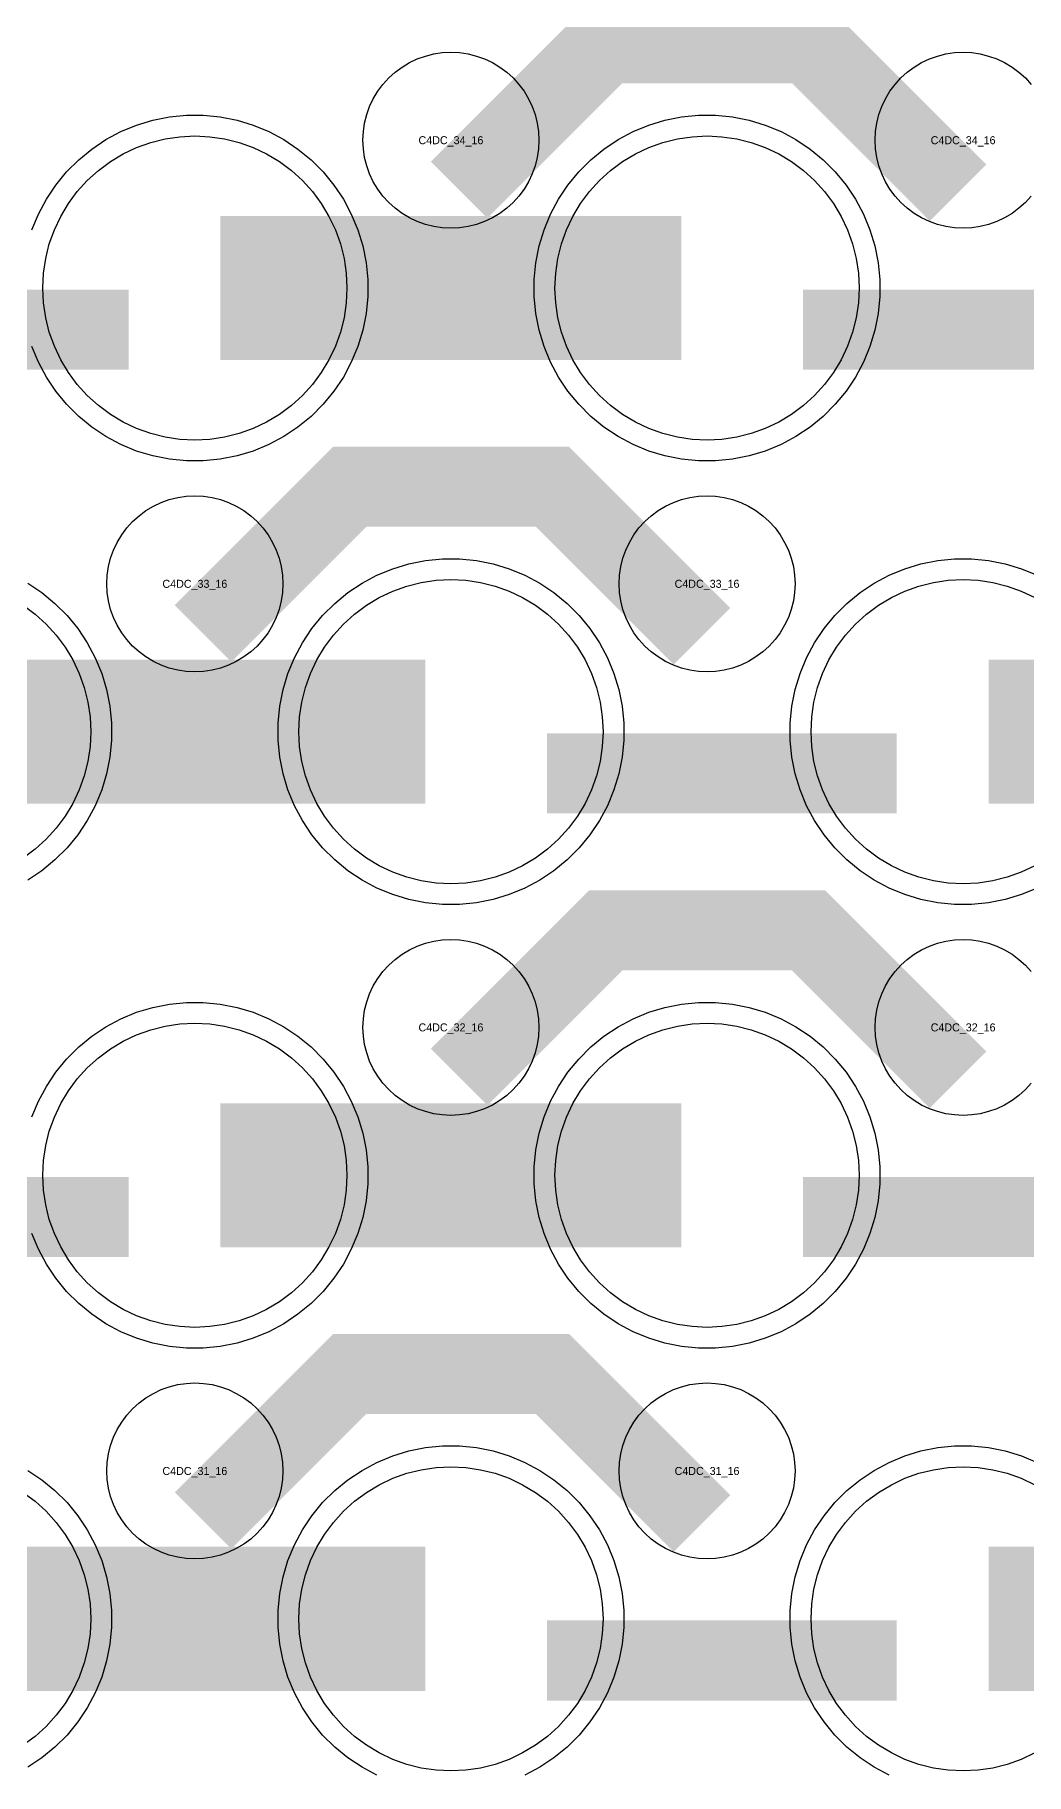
# Model space of a CAD drawing. Extents: x -11880 to 11880, y -14992 to 14992.
# Drawn here: x -6930 to -6620, y -10593 to -10049 of the extents above; entities that cross this region are included whole.
import ezdxf
from ezdxf.enums import TextEntityAlignment as Align

# ---------------------------------------------------------------- set-up
doc = ezdxf.new("R2010")
doc.units = 0
doc.header["$MEASUREMENT"] = 0
for name, color, linetype in [('GDS_775_DT_237', 138, 'CONTINUOUS'), ('RDL1_FS', 34, 'CONTINUOUS'), ('RDL_BS', 160, 'CONTINUOUS')]:
    doc.layers.add(name, color=color, linetype=linetype)

msp = doc.modelspace()

# ---------------------------------------------------------------- linework, layer by layer
at = {"layer": 'RDL1_FS'}
for points in [[(-6880, -10175.894), (-6884.657, -10175.665), (-6889.268, -10174.981), (-6893.791, -10173.849), (-6898.181, -10172.277), (-6902.395, -10170.285), (-6906.395, -10167.887), (-6910.14, -10165.109), (-6913.594, -10161.979), (-6916.724, -10158.525), (-6919.502, -10154.78), (-6921.9, -10150.78), (-6923.892, -10146.566), (-6925.464, -10142.176), (-6926.596, -10137.653), (-6927.28, -10133.042), (-6927.509, -10128.385), (-6927.28, -10123.728), (-6926.596, -10119.117), (-6925.464, -10114.594), (-6923.892, -10110.204), (-6921.9, -10105.99), (-6919.502, -10101.99), (-6916.724, -10098.245), (-6913.594, -10094.791), (-6910.14, -10091.661), (-6906.395, -10088.883), (-6902.395, -10086.485), (-6898.181, -10084.493), (-6893.791, -10082.921), (-6889.268, -10081.789), (-6884.657, -10081.105), (-6880, -10080.876), (-6875.343, -10081.105), (-6870.732, -10081.789), (-6866.209, -10082.921), (-6861.819, -10084.493), (-6857.605, -10086.485), (-6853.605, -10088.883), (-6849.86, -10091.661), (-6846.406, -10094.791), (-6843.276, -10098.245), (-6840.498, -10101.99), (-6838.1, -10105.99), (-6836.108, -10110.204), (-6834.536, -10114.594), (-6833.404, -10119.117), (-6832.72, -10123.728), (-6832.491, -10128.385), (-6832.72, -10133.042), (-6833.404, -10137.653), (-6834.536, -10142.176), (-6836.108, -10146.566), (-6838.1, -10150.78), (-6840.498, -10154.78), (-6843.276, -10158.525), (-6846.406, -10161.979), (-6849.86, -10165.109), (-6853.605, -10167.887), (-6857.605, -10170.285), (-6861.819, -10172.277), (-6866.209, -10173.849), (-6870.732, -10174.981), (-6875.343, -10175.665)], [(-6720, -10175.894), (-6724.657, -10175.665), (-6729.268, -10174.981), (-6733.791, -10173.849), (-6738.181, -10172.277), (-6742.395, -10170.285), (-6746.395, -10167.887), (-6750.14, -10165.109), (-6753.594, -10161.979), (-6756.724, -10158.525), (-6759.502, -10154.78), (-6761.9, -10150.78), (-6763.892, -10146.566), (-6765.464, -10142.176), (-6766.596, -10137.653), (-6767.28, -10133.042), (-6767.509, -10128.385), (-6767.28, -10123.728), (-6766.596, -10119.117), (-6765.464, -10114.594), (-6763.892, -10110.204), (-6761.9, -10105.99), (-6759.502, -10101.99), (-6756.724, -10098.245), (-6753.594, -10094.791), (-6750.14, -10091.661), (-6746.395, -10088.883), (-6742.395, -10086.485), (-6738.181, -10084.493), (-6733.791, -10082.921), (-6729.268, -10081.789), (-6724.657, -10081.105), (-6720, -10080.876), (-6715.343, -10081.105), (-6710.732, -10081.789), (-6706.209, -10082.921), (-6701.819, -10084.493), (-6697.605, -10086.485), (-6693.605, -10088.883), (-6689.86, -10091.661), (-6686.406, -10094.791), (-6683.276, -10098.245), (-6680.498, -10101.99), (-6678.1, -10105.99), (-6676.108, -10110.204), (-6674.536, -10114.594), (-6673.404, -10119.117), (-6672.72, -10123.728), (-6672.491, -10128.385), (-6672.72, -10133.042), (-6673.404, -10137.653), (-6674.536, -10142.176), (-6676.108, -10146.566), (-6678.1, -10150.78), (-6680.498, -10154.78), (-6683.276, -10158.525), (-6686.406, -10161.979), (-6689.86, -10165.109), (-6693.605, -10167.887), (-6697.605, -10170.285), (-6701.819, -10172.277), (-6706.209, -10173.849), (-6710.732, -10174.981), (-6715.343, -10175.665)], [(-6800, -10314.459), (-6804.657, -10314.23), (-6809.268, -10313.546), (-6813.791, -10312.414), (-6818.181, -10310.842), (-6822.395, -10308.85), (-6826.395, -10306.452), (-6830.14, -10303.674), (-6833.594, -10300.544), (-6836.724, -10297.09), (-6839.502, -10293.345), (-6841.9, -10289.345), (-6843.892, -10285.131), (-6845.464, -10280.741), (-6846.596, -10276.218), (-6847.28, -10271.607), (-6847.509, -10266.95), (-6847.28, -10262.293), (-6846.596, -10257.682), (-6845.464, -10253.159), (-6843.892, -10248.769), (-6841.9, -10244.555), (-6839.502, -10240.555), (-6836.724, -10236.81), (-6833.594, -10233.356), (-6830.14, -10230.226), (-6826.395, -10227.448), (-6822.395, -10225.05), (-6818.181, -10223.058), (-6813.791, -10221.486), (-6809.268, -10220.354), (-6804.657, -10219.67), (-6800, -10219.441), (-6795.343, -10219.67), (-6790.732, -10220.354), (-6786.209, -10221.486), (-6781.819, -10223.058), (-6777.605, -10225.05), (-6773.605, -10227.448), (-6769.86, -10230.226), (-6766.406, -10233.356), (-6763.276, -10236.81), (-6760.498, -10240.555), (-6758.1, -10244.555), (-6756.108, -10248.769), (-6754.536, -10253.159), (-6753.404, -10257.682), (-6752.72, -10262.293), (-6752.491, -10266.95), (-6752.72, -10271.607), (-6753.404, -10276.218), (-6754.536, -10280.741), (-6756.108, -10285.131), (-6758.1, -10289.345), (-6760.498, -10293.345), (-6763.276, -10297.09), (-6766.406, -10300.544), (-6769.86, -10303.674), (-6773.605, -10306.452), (-6777.605, -10308.85), (-6781.819, -10310.842), (-6786.209, -10312.414), (-6790.732, -10313.546), (-6795.343, -10314.23)]]:
    msp.add_lwpolyline(points, close=True, dxfattribs=at)
for points in [[(-6871.998, -10128.385, 45, 45, 0), (-6799.998, -10128.385, 45, 45, 0)], [(-6799.998, -10128.385, 45, 45, 0), (-6727.998, -10128.385, 45, 45, 0)], [(-6951.998, -10266.95, 45, 45, 0), (-6879.998, -10266.95, 45, 45, 0)], [(-6879.998, -10266.95, 45, 45, 0), (-6807.998, -10266.95, 45, 45, 0)], [(-6631.998, -10266.95, 45, 45, 0), (-6559.998, -10266.95, 45, 45, 0)]]:
    msp.add_lwpolyline(points, format="xyseb", dxfattribs=at)
for points in [[(-6617.605, -10308.85), (-6621.819, -10310.842), (-6626.209, -10312.414), (-6630.732, -10313.546), (-6635.343, -10314.23), (-6640, -10314.459), (-6644.657, -10314.23), (-6649.268, -10313.546), (-6653.791, -10312.414), (-6658.181, -10310.842), (-6662.395, -10308.85), (-6666.395, -10306.452), (-6670.14, -10303.674), (-6673.594, -10300.544), (-6676.724, -10297.09), (-6679.502, -10293.345), (-6681.9, -10289.345), (-6683.892, -10285.131), (-6685.464, -10280.741), (-6686.596, -10276.218), (-6687.28, -10271.607), (-6687.509, -10266.95), (-6687.28, -10262.293), (-6686.596, -10257.682), (-6685.464, -10253.159), (-6683.892, -10248.769), (-6681.9, -10244.555), (-6679.502, -10240.555), (-6676.724, -10236.81), (-6673.594, -10233.356), (-6670.14, -10230.226), (-6666.395, -10227.448), (-6662.395, -10225.05), (-6658.181, -10223.058), (-6653.791, -10221.486), (-6649.268, -10220.354), (-6644.657, -10219.67), (-6640, -10219.441), (-6635.343, -10219.67), (-6630.732, -10220.354), (-6626.209, -10221.486), (-6621.819, -10223.058), (-6617.605, -10225.05)], [(-6933.605, -10227.448), (-6929.86, -10230.226), (-6926.406, -10233.356), (-6923.276, -10236.81), (-6920.498, -10240.555), (-6918.1, -10244.555), (-6916.108, -10248.769), (-6914.536, -10253.159), (-6913.404, -10257.682), (-6912.72, -10262.293), (-6912.491, -10266.95), (-6912.72, -10271.607), (-6913.404, -10276.218), (-6914.536, -10280.741), (-6916.108, -10285.131), (-6918.1, -10289.345), (-6920.498, -10293.345), (-6923.276, -10297.09), (-6926.406, -10300.544), (-6929.86, -10303.674), (-6933.605, -10306.452)]]:
    msp.add_lwpolyline(points, dxfattribs=at)
at = {"layer": 'RDL1_FS', "color": 240, "true_color": 0xed1f24}
for points in [[(-6880, -10453.024), (-6884.657, -10452.795), (-6889.268, -10452.111), (-6893.791, -10450.979), (-6898.181, -10449.407), (-6902.395, -10447.415), (-6906.395, -10445.017), (-6910.14, -10442.239), (-6913.594, -10439.109), (-6916.724, -10435.655), (-6919.502, -10431.91), (-6921.9, -10427.91), (-6923.892, -10423.696), (-6925.464, -10419.306), (-6926.596, -10414.783), (-6927.28, -10410.172), (-6927.509, -10405.515), (-6927.28, -10400.858), (-6926.596, -10396.247), (-6925.464, -10391.724), (-6923.892, -10387.334), (-6921.9, -10383.12), (-6919.502, -10379.12), (-6916.724, -10375.375), (-6913.594, -10371.921), (-6910.14, -10368.791), (-6906.395, -10366.013), (-6902.395, -10363.615), (-6898.181, -10361.623), (-6893.791, -10360.051), (-6889.268, -10358.919), (-6884.657, -10358.235), (-6880, -10358.006), (-6875.343, -10358.235), (-6870.732, -10358.919), (-6866.209, -10360.051), (-6861.819, -10361.623), (-6857.605, -10363.615), (-6853.605, -10366.013), (-6849.86, -10368.791), (-6846.406, -10371.921), (-6843.276, -10375.375), (-6840.498, -10379.12), (-6838.1, -10383.12), (-6836.108, -10387.334), (-6834.536, -10391.724), (-6833.404, -10396.247), (-6832.72, -10400.858), (-6832.491, -10405.515), (-6832.72, -10410.172), (-6833.404, -10414.783), (-6834.536, -10419.306), (-6836.108, -10423.696), (-6838.1, -10427.91), (-6840.498, -10431.91), (-6843.276, -10435.655), (-6846.406, -10439.109), (-6849.86, -10442.239), (-6853.605, -10445.017), (-6857.605, -10447.415), (-6861.819, -10449.407), (-6866.209, -10450.979), (-6870.732, -10452.111), (-6875.343, -10452.795)], [(-6720, -10453.024), (-6724.657, -10452.795), (-6729.268, -10452.111), (-6733.791, -10450.979), (-6738.181, -10449.407), (-6742.395, -10447.415), (-6746.395, -10445.017), (-6750.14, -10442.239), (-6753.594, -10439.109), (-6756.724, -10435.655), (-6759.502, -10431.91), (-6761.9, -10427.91), (-6763.892, -10423.696), (-6765.464, -10419.306), (-6766.596, -10414.783), (-6767.28, -10410.172), (-6767.509, -10405.515), (-6767.28, -10400.858), (-6766.596, -10396.247), (-6765.464, -10391.724), (-6763.892, -10387.334), (-6761.9, -10383.12), (-6759.502, -10379.12), (-6756.724, -10375.375), (-6753.594, -10371.921), (-6750.14, -10368.791), (-6746.395, -10366.013), (-6742.395, -10363.615), (-6738.181, -10361.623), (-6733.791, -10360.051), (-6729.268, -10358.919), (-6724.657, -10358.235), (-6720, -10358.006), (-6715.343, -10358.235), (-6710.732, -10358.919), (-6706.209, -10360.051), (-6701.819, -10361.623), (-6697.605, -10363.615), (-6693.605, -10366.013), (-6689.86, -10368.791), (-6686.406, -10371.921), (-6683.276, -10375.375), (-6680.498, -10379.12), (-6678.1, -10383.12), (-6676.108, -10387.334), (-6674.536, -10391.724), (-6673.404, -10396.247), (-6672.72, -10400.858), (-6672.491, -10405.515), (-6672.72, -10410.172), (-6673.404, -10414.783), (-6674.536, -10419.306), (-6676.108, -10423.696), (-6678.1, -10427.91), (-6680.498, -10431.91), (-6683.276, -10435.655), (-6686.406, -10439.109), (-6689.86, -10442.239), (-6693.605, -10445.017), (-6697.605, -10447.415), (-6701.819, -10449.407), (-6706.209, -10450.979), (-6710.732, -10452.111), (-6715.343, -10452.795)], [(-6800, -10591.589), (-6804.657, -10591.36), (-6809.268, -10590.676), (-6813.791, -10589.544), (-6818.181, -10587.972), (-6822.395, -10585.98), (-6826.395, -10583.582), (-6830.14, -10580.804), (-6833.594, -10577.674), (-6836.724, -10574.22), (-6839.502, -10570.475), (-6841.9, -10566.475), (-6843.892, -10562.261), (-6845.464, -10557.871), (-6846.596, -10553.348), (-6847.28, -10548.737), (-6847.509, -10544.08), (-6847.28, -10539.423), (-6846.596, -10534.812), (-6845.464, -10530.289), (-6843.892, -10525.899), (-6841.9, -10521.685), (-6839.502, -10517.685), (-6836.724, -10513.94), (-6833.594, -10510.486), (-6830.14, -10507.356), (-6826.395, -10504.578), (-6822.395, -10502.18), (-6818.181, -10500.188), (-6813.791, -10498.616), (-6809.268, -10497.484), (-6804.657, -10496.8), (-6800, -10496.571), (-6795.343, -10496.8), (-6790.732, -10497.484), (-6786.209, -10498.616), (-6781.819, -10500.188), (-6777.605, -10502.18), (-6773.605, -10504.578), (-6769.86, -10507.356), (-6766.406, -10510.486), (-6763.276, -10513.94), (-6760.498, -10517.685), (-6758.1, -10521.685), (-6756.108, -10525.899), (-6754.536, -10530.289), (-6753.404, -10534.812), (-6752.72, -10539.423), (-6752.491, -10544.08), (-6752.72, -10548.737), (-6753.404, -10553.348), (-6754.536, -10557.871), (-6756.108, -10562.261), (-6758.1, -10566.475), (-6760.498, -10570.475), (-6763.276, -10574.22), (-6766.406, -10577.674), (-6769.86, -10580.804), (-6773.605, -10583.582), (-6777.605, -10585.98), (-6781.819, -10587.972), (-6786.209, -10589.544), (-6790.732, -10590.676), (-6795.343, -10591.36)]]:
    msp.add_lwpolyline(points, close=True, dxfattribs=at)
for points in [[(-6871.998, -10405.515, 45, 45, 0), (-6799.998, -10405.515, 45, 45, 0)], [(-6799.998, -10405.515, 45, 45, 0), (-6727.998, -10405.515, 45, 45, 0)], [(-6951.998, -10544.08, 45, 45, 0), (-6879.998, -10544.08, 45, 45, 0)], [(-6879.998, -10544.08, 45, 45, 0), (-6807.998, -10544.08, 45, 45, 0)], [(-6631.998, -10544.08, 45, 45, 0), (-6559.998, -10544.08, 45, 45, 0)]]:
    msp.add_lwpolyline(points, format="xyseb", dxfattribs=at)
for points in [[(-6617.605, -10585.98), (-6621.819, -10587.972), (-6626.209, -10589.544), (-6630.732, -10590.676), (-6635.343, -10591.36), (-6640, -10591.589), (-6644.657, -10591.36), (-6649.268, -10590.676), (-6653.791, -10589.544), (-6658.181, -10587.972), (-6662.395, -10585.98), (-6666.395, -10583.582), (-6670.14, -10580.804), (-6673.594, -10577.674), (-6676.724, -10574.22), (-6679.502, -10570.475), (-6681.9, -10566.475), (-6683.892, -10562.261), (-6685.464, -10557.871), (-6686.596, -10553.348), (-6687.28, -10548.737), (-6687.509, -10544.08), (-6687.28, -10539.423), (-6686.596, -10534.812), (-6685.464, -10530.289), (-6683.892, -10525.899), (-6681.9, -10521.685), (-6679.502, -10517.685), (-6676.724, -10513.94), (-6673.594, -10510.486), (-6670.14, -10507.356), (-6666.395, -10504.578), (-6662.395, -10502.18), (-6658.181, -10500.188), (-6653.791, -10498.616), (-6649.268, -10497.484), (-6644.657, -10496.8), (-6640, -10496.571), (-6635.343, -10496.8), (-6630.732, -10497.484), (-6626.209, -10498.616), (-6621.819, -10500.188), (-6617.605, -10502.18)], [(-6933.605, -10504.578), (-6929.86, -10507.356), (-6926.406, -10510.486), (-6923.276, -10513.94), (-6920.498, -10517.685), (-6918.1, -10521.685), (-6916.108, -10525.899), (-6914.536, -10530.289), (-6913.404, -10534.812), (-6912.72, -10539.423), (-6912.491, -10544.08), (-6912.72, -10548.737), (-6913.404, -10553.348), (-6914.536, -10557.871), (-6916.108, -10562.261), (-6918.1, -10566.475), (-6920.498, -10570.475), (-6923.276, -10574.22), (-6926.406, -10577.674), (-6929.86, -10580.804), (-6933.605, -10583.582)]]:
    msp.add_lwpolyline(points, dxfattribs=at)
at = {"layer": 'RDL_BS'}
for points in [[(-6797.438, -10097.699, 25, 25, 0), (-6751.623, -10051.884, 25, 25, 0), (-6718.07, -10051.884, 25, 25, 0)], [(-6641.599, -10098.598, 25, 25, 0), (-6688.313, -10051.884, 25, 25, 0), (-6718.071, -10051.884, 25, 25, 0)], [(-7009.984, -10141.398, 25, 25, 0), (-6900.719, -10141.398, 25, 25, 0)], [(-6689.984, -10141.398, 25, 25, 0), (-6580.719, -10141.398, 25, 25, 0)], [(-6877.438, -10236.264, 25, 25, 0), (-6831.623, -10190.449, 25, 25, 0), (-6798.07, -10190.449, 25, 25, 0)], [(-6721.599, -10237.163, 25, 25, 0), (-6768.313, -10190.449, 25, 25, 0), (-6798.071, -10190.449, 25, 25, 0)], [(-6769.984, -10279.963, 25, 25, 0), (-6660.719, -10279.963, 25, 25, 0)], [(-6797.438, -10374.829, 25, 25, 0), (-6751.623, -10329.014, 25, 25, 0), (-6718.07, -10329.014, 25, 25, 0)], [(-6641.599, -10375.728, 25, 25, 0), (-6688.313, -10329.014, 25, 25, 0), (-6718.071, -10329.014, 25, 25, 0)], [(-6877.438, -10513.394, 25, 25, 0), (-6831.623, -10467.579, 25, 25, 0), (-6798.07, -10467.579, 25, 25, 0)], [(-6721.599, -10514.293, 25, 25, 0), (-6768.313, -10467.579, 25, 25, 0), (-6798.071, -10467.579, 25, 25, 0)]]:
    msp.add_lwpolyline(points, format="xyseb", dxfattribs=at)
for points in [[(-6800, -10109.691), (-6802.693, -10109.559), (-6805.365, -10109.163), (-6807.984, -10108.506), (-6810.519, -10107.599), (-6812.956, -10106.447), (-6815.28, -10105.054), (-6817.443, -10103.451), (-6819.442, -10101.639), (-6821.254, -10099.64), (-6822.857, -10097.477), (-6824.25, -10095.153), (-6825.402, -10092.716), (-6826.309, -10090.181), (-6826.966, -10087.562), (-6827.362, -10084.89), (-6827.494, -10082.197), (-6827.362, -10079.504), (-6826.966, -10076.832), (-6826.309, -10074.213), (-6825.402, -10071.678), (-6824.25, -10069.241), (-6822.857, -10066.917), (-6821.254, -10064.754), (-6819.442, -10062.755), (-6817.443, -10060.943), (-6815.28, -10059.34), (-6812.956, -10057.947), (-6810.519, -10056.795), (-6807.984, -10055.888), (-6805.365, -10055.231), (-6802.693, -10054.835), (-6800, -10054.703), (-6797.307, -10054.835), (-6794.635, -10055.231), (-6792.016, -10055.888), (-6789.481, -10056.795), (-6787.044, -10057.947), (-6784.72, -10059.34), (-6782.557, -10060.943), (-6780.558, -10062.755), (-6778.746, -10064.754), (-6777.143, -10066.917), (-6775.75, -10069.241), (-6774.598, -10071.678), (-6773.691, -10074.213), (-6773.034, -10076.832), (-6772.638, -10079.504), (-6772.506, -10082.197), (-6772.638, -10084.89), (-6773.034, -10087.562), (-6773.691, -10090.181), (-6774.598, -10092.716), (-6775.75, -10095.153), (-6777.143, -10097.477), (-6778.746, -10099.64), (-6780.558, -10101.639), (-6782.557, -10103.451), (-6784.72, -10105.054), (-6787.044, -10106.447), (-6789.481, -10107.599), (-6792.016, -10108.506), (-6794.635, -10109.163), (-6797.307, -10109.559)], [(-6722.644, -10182.385), (-6727.938, -10181.868), (-6733.165, -10180.822), (-6738.205, -10179.291), (-6743.115, -10177.26), (-6747.777, -10174.768), (-6752.191, -10171.821), (-6756.292, -10168.459), (-6760.074, -10164.677), (-6763.436, -10160.576), (-6766.383, -10156.162), (-6768.875, -10151.5), (-6770.906, -10146.59), (-6772.437, -10141.55), (-6773.483, -10136.323), (-6774, -10131.029), (-6774, -10125.741), (-6773.483, -10120.447), (-6772.437, -10115.22), (-6770.906, -10110.18), (-6768.875, -10105.27), (-6766.383, -10100.608), (-6763.436, -10096.194), (-6760.074, -10092.093), (-6756.292, -10088.311), (-6752.191, -10084.949), (-6747.777, -10082.002), (-6743.115, -10079.51), (-6738.205, -10077.479), (-6733.165, -10075.948), (-6727.938, -10074.902), (-6722.644, -10074.385), (-6717.356, -10074.385), (-6712.062, -10074.902), (-6706.835, -10075.948), (-6701.795, -10077.479), (-6696.885, -10079.51), (-6692.223, -10082.002), (-6687.809, -10084.949), (-6683.708, -10088.311), (-6679.926, -10092.093), (-6676.564, -10096.194), (-6673.617, -10100.608), (-6671.125, -10105.27), (-6669.094, -10110.18), (-6667.563, -10115.22), (-6666.517, -10120.447), (-6666, -10125.741), (-6666, -10131.029), (-6666.517, -10136.323), (-6667.563, -10141.55), (-6669.094, -10146.59), (-6671.125, -10151.5), (-6673.617, -10156.162), (-6676.564, -10160.576), (-6679.926, -10164.677), (-6683.708, -10168.459), (-6687.809, -10171.821), (-6692.223, -10174.768), (-6696.885, -10177.26), (-6701.795, -10179.291), (-6706.835, -10180.822), (-6712.062, -10181.868), (-6717.356, -10182.385)], [(-6880, -10248.256), (-6882.693, -10248.124), (-6885.365, -10247.728), (-6887.984, -10247.071), (-6890.519, -10246.164), (-6892.956, -10245.012), (-6895.28, -10243.619), (-6897.443, -10242.016), (-6899.442, -10240.204), (-6901.254, -10238.205), (-6902.857, -10236.042), (-6904.25, -10233.718), (-6905.402, -10231.281), (-6906.309, -10228.746), (-6906.966, -10226.127), (-6907.362, -10223.455), (-6907.494, -10220.762), (-6907.362, -10218.069), (-6906.966, -10215.397), (-6906.309, -10212.778), (-6905.402, -10210.243), (-6904.25, -10207.806), (-6902.857, -10205.482), (-6901.254, -10203.319), (-6899.442, -10201.32), (-6897.443, -10199.508), (-6895.28, -10197.905), (-6892.956, -10196.512), (-6890.519, -10195.36), (-6887.984, -10194.453), (-6885.365, -10193.796), (-6882.693, -10193.4), (-6880, -10193.268), (-6877.307, -10193.4), (-6874.635, -10193.796), (-6872.016, -10194.453), (-6869.481, -10195.36), (-6867.044, -10196.512), (-6864.72, -10197.905), (-6862.557, -10199.508), (-6860.558, -10201.32), (-6858.746, -10203.319), (-6857.143, -10205.482), (-6855.75, -10207.806), (-6854.598, -10210.243), (-6853.691, -10212.778), (-6853.034, -10215.397), (-6852.638, -10218.069), (-6852.506, -10220.762), (-6852.638, -10223.455), (-6853.034, -10226.127), (-6853.691, -10228.746), (-6854.598, -10231.281), (-6855.75, -10233.718), (-6857.143, -10236.042), (-6858.746, -10238.205), (-6860.558, -10240.204), (-6862.557, -10242.016), (-6864.72, -10243.619), (-6867.044, -10245.012), (-6869.481, -10246.164), (-6872.016, -10247.071), (-6874.635, -10247.728), (-6877.307, -10248.124)], [(-6720, -10248.256), (-6722.693, -10248.124), (-6725.365, -10247.728), (-6727.984, -10247.071), (-6730.519, -10246.164), (-6732.956, -10245.012), (-6735.28, -10243.619), (-6737.443, -10242.016), (-6739.442, -10240.204), (-6741.254, -10238.205), (-6742.857, -10236.042), (-6744.25, -10233.718), (-6745.402, -10231.281), (-6746.309, -10228.746), (-6746.966, -10226.127), (-6747.362, -10223.455), (-6747.494, -10220.762), (-6747.362, -10218.069), (-6746.966, -10215.397), (-6746.309, -10212.778), (-6745.402, -10210.243), (-6744.25, -10207.806), (-6742.857, -10205.482), (-6741.254, -10203.319), (-6739.442, -10201.32), (-6737.443, -10199.508), (-6735.28, -10197.905), (-6732.956, -10196.512), (-6730.519, -10195.36), (-6727.984, -10194.453), (-6725.365, -10193.796), (-6722.693, -10193.4), (-6720, -10193.268), (-6717.307, -10193.4), (-6714.635, -10193.796), (-6712.016, -10194.453), (-6709.481, -10195.36), (-6707.044, -10196.512), (-6704.72, -10197.905), (-6702.557, -10199.508), (-6700.558, -10201.32), (-6698.746, -10203.319), (-6697.143, -10205.482), (-6695.75, -10207.806), (-6694.598, -10210.243), (-6693.691, -10212.778), (-6693.034, -10215.397), (-6692.638, -10218.069), (-6692.506, -10220.762), (-6692.638, -10223.455), (-6693.034, -10226.127), (-6693.691, -10228.746), (-6694.598, -10231.281), (-6695.75, -10233.718), (-6697.143, -10236.042), (-6698.746, -10238.205), (-6700.558, -10240.204), (-6702.557, -10242.016), (-6704.72, -10243.619), (-6707.044, -10245.012), (-6709.481, -10246.164), (-6712.016, -10247.071), (-6714.635, -10247.728), (-6717.307, -10248.124)], [(-6802.644, -10320.95), (-6807.938, -10320.433), (-6813.165, -10319.387), (-6818.205, -10317.856), (-6823.115, -10315.825), (-6827.777, -10313.333), (-6832.191, -10310.386), (-6836.292, -10307.024), (-6840.074, -10303.242), (-6843.436, -10299.141), (-6846.383, -10294.727), (-6848.875, -10290.065), (-6850.906, -10285.155), (-6852.437, -10280.115), (-6853.483, -10274.888), (-6854, -10269.594), (-6854, -10264.306), (-6853.483, -10259.012), (-6852.437, -10253.785), (-6850.906, -10248.745), (-6848.875, -10243.835), (-6846.383, -10239.173), (-6843.436, -10234.759), (-6840.074, -10230.658), (-6836.292, -10226.876), (-6832.191, -10223.514), (-6827.777, -10220.567), (-6823.115, -10218.075), (-6818.205, -10216.044), (-6813.165, -10214.513), (-6807.938, -10213.467), (-6802.644, -10212.95), (-6797.356, -10212.95), (-6792.062, -10213.467), (-6786.835, -10214.513), (-6781.795, -10216.044), (-6776.885, -10218.075), (-6772.223, -10220.567), (-6767.809, -10223.514), (-6763.708, -10226.876), (-6759.926, -10230.658), (-6756.564, -10234.759), (-6753.617, -10239.173), (-6751.125, -10243.835), (-6749.094, -10248.745), (-6747.563, -10253.785), (-6746.517, -10259.012), (-6746, -10264.306), (-6746, -10269.594), (-6746.517, -10274.888), (-6747.563, -10280.115), (-6749.094, -10285.155), (-6751.125, -10290.065), (-6753.617, -10294.727), (-6756.564, -10299.141), (-6759.926, -10303.242), (-6763.708, -10307.024), (-6767.809, -10310.386), (-6772.223, -10313.333), (-6776.885, -10315.825), (-6781.795, -10317.856), (-6786.835, -10319.387), (-6792.062, -10320.433), (-6797.356, -10320.95)], [(-6800, -10386.821), (-6802.693, -10386.689), (-6805.365, -10386.293), (-6807.984, -10385.636), (-6810.519, -10384.729), (-6812.956, -10383.577), (-6815.28, -10382.184), (-6817.443, -10380.581), (-6819.442, -10378.769), (-6821.254, -10376.77), (-6822.857, -10374.607), (-6824.25, -10372.283), (-6825.402, -10369.846), (-6826.309, -10367.311), (-6826.966, -10364.692), (-6827.362, -10362.02), (-6827.494, -10359.327), (-6827.362, -10356.634), (-6826.966, -10353.962), (-6826.309, -10351.343), (-6825.402, -10348.808), (-6824.25, -10346.371), (-6822.857, -10344.047), (-6821.254, -10341.884), (-6819.442, -10339.885), (-6817.443, -10338.073), (-6815.28, -10336.47), (-6812.956, -10335.077), (-6810.519, -10333.925), (-6807.984, -10333.018), (-6805.365, -10332.361), (-6802.693, -10331.965), (-6800, -10331.833), (-6797.307, -10331.965), (-6794.635, -10332.361), (-6792.016, -10333.018), (-6789.481, -10333.925), (-6787.044, -10335.077), (-6784.72, -10336.47), (-6782.557, -10338.073), (-6780.558, -10339.885), (-6778.746, -10341.884), (-6777.143, -10344.047), (-6775.75, -10346.371), (-6774.598, -10348.808), (-6773.691, -10351.343), (-6773.034, -10353.962), (-6772.638, -10356.634), (-6772.506, -10359.327), (-6772.638, -10362.02), (-6773.034, -10364.692), (-6773.691, -10367.311), (-6774.598, -10369.846), (-6775.75, -10372.283), (-6777.143, -10374.607), (-6778.746, -10376.77), (-6780.558, -10378.769), (-6782.557, -10380.581), (-6784.72, -10382.184), (-6787.044, -10383.577), (-6789.481, -10384.729), (-6792.016, -10385.636), (-6794.635, -10386.293), (-6797.307, -10386.689)], [(-6880, -10525.386), (-6882.693, -10525.254), (-6885.365, -10524.858), (-6887.984, -10524.201), (-6890.519, -10523.294), (-6892.956, -10522.142), (-6895.28, -10520.749), (-6897.443, -10519.146), (-6899.442, -10517.334), (-6901.254, -10515.335), (-6902.857, -10513.172), (-6904.25, -10510.848), (-6905.402, -10508.411), (-6906.309, -10505.876), (-6906.966, -10503.257), (-6907.362, -10500.585), (-6907.494, -10497.892), (-6907.362, -10495.199), (-6906.966, -10492.527), (-6906.309, -10489.908), (-6905.402, -10487.373), (-6904.25, -10484.936), (-6902.857, -10482.612), (-6901.254, -10480.449), (-6899.442, -10478.45), (-6897.443, -10476.638), (-6895.28, -10475.035), (-6892.956, -10473.642), (-6890.519, -10472.49), (-6887.984, -10471.583), (-6885.365, -10470.926), (-6882.693, -10470.53), (-6880, -10470.398), (-6877.307, -10470.53), (-6874.635, -10470.926), (-6872.016, -10471.583), (-6869.481, -10472.49), (-6867.044, -10473.642), (-6864.72, -10475.035), (-6862.557, -10476.638), (-6860.558, -10478.45), (-6858.746, -10480.449), (-6857.143, -10482.612), (-6855.75, -10484.936), (-6854.598, -10487.373), (-6853.691, -10489.908), (-6853.034, -10492.527), (-6852.638, -10495.199), (-6852.506, -10497.892), (-6852.638, -10500.585), (-6853.034, -10503.257), (-6853.691, -10505.876), (-6854.598, -10508.411), (-6855.75, -10510.848), (-6857.143, -10513.172), (-6858.746, -10515.335), (-6860.558, -10517.334), (-6862.557, -10519.146), (-6864.72, -10520.749), (-6867.044, -10522.142), (-6869.481, -10523.294), (-6872.016, -10524.201), (-6874.635, -10524.858), (-6877.307, -10525.254)], [(-6720, -10525.386), (-6722.693, -10525.254), (-6725.365, -10524.858), (-6727.984, -10524.201), (-6730.519, -10523.294), (-6732.956, -10522.142), (-6735.28, -10520.749), (-6737.443, -10519.146), (-6739.442, -10517.334), (-6741.254, -10515.335), (-6742.857, -10513.172), (-6744.25, -10510.848), (-6745.402, -10508.411), (-6746.309, -10505.876), (-6746.966, -10503.257), (-6747.362, -10500.585), (-6747.494, -10497.892), (-6747.362, -10495.199), (-6746.966, -10492.527), (-6746.309, -10489.908), (-6745.402, -10487.373), (-6744.25, -10484.936), (-6742.857, -10482.612), (-6741.254, -10480.449), (-6739.442, -10478.45), (-6737.443, -10476.638), (-6735.28, -10475.035), (-6732.956, -10473.642), (-6730.519, -10472.49), (-6727.984, -10471.583), (-6725.365, -10470.926), (-6722.693, -10470.53), (-6720, -10470.398), (-6717.307, -10470.53), (-6714.635, -10470.926), (-6712.016, -10471.583), (-6709.481, -10472.49), (-6707.044, -10473.642), (-6704.72, -10475.035), (-6702.557, -10476.638), (-6700.558, -10478.45), (-6698.746, -10480.449), (-6697.143, -10482.612), (-6695.75, -10484.936), (-6694.598, -10487.373), (-6693.691, -10489.908), (-6693.034, -10492.527), (-6692.638, -10495.199), (-6692.506, -10497.892), (-6692.638, -10500.585), (-6693.034, -10503.257), (-6693.691, -10505.876), (-6694.598, -10508.411), (-6695.75, -10510.848), (-6697.143, -10513.172), (-6698.746, -10515.335), (-6700.558, -10517.334), (-6702.557, -10519.146), (-6704.72, -10520.749), (-6707.044, -10522.142), (-6709.481, -10523.294), (-6712.016, -10524.201), (-6714.635, -10524.858), (-6717.307, -10525.254)]]:
    msp.add_lwpolyline(points, close=True, dxfattribs=at)
for points in [[(-6618.746, -10099.64), (-6620.558, -10101.639), (-6622.557, -10103.451), (-6624.72, -10105.054), (-6627.044, -10106.447), (-6629.481, -10107.599), (-6632.016, -10108.506), (-6634.635, -10109.163), (-6637.307, -10109.559), (-6640, -10109.691), (-6642.693, -10109.559), (-6645.365, -10109.163), (-6647.984, -10108.506), (-6650.519, -10107.599), (-6652.956, -10106.447), (-6655.28, -10105.054), (-6657.443, -10103.451), (-6659.442, -10101.639), (-6661.254, -10099.64), (-6662.857, -10097.477), (-6664.25, -10095.153), (-6665.402, -10092.716), (-6666.309, -10090.181), (-6666.966, -10087.562), (-6667.362, -10084.89), (-6667.494, -10082.197), (-6667.362, -10079.504), (-6666.966, -10076.832), (-6666.309, -10074.213), (-6665.402, -10071.678), (-6664.25, -10069.241), (-6662.857, -10066.917), (-6661.254, -10064.754), (-6659.442, -10062.755), (-6657.443, -10060.943), (-6655.28, -10059.34), (-6652.956, -10057.947), (-6650.519, -10056.795), (-6647.984, -10055.888), (-6645.365, -10055.231), (-6642.693, -10054.835), (-6640, -10054.703), (-6637.307, -10054.835), (-6634.635, -10055.231), (-6632.016, -10055.888), (-6629.481, -10056.795), (-6627.044, -10057.947), (-6624.72, -10059.34), (-6622.557, -10060.943), (-6620.558, -10062.755), (-6618.746, -10064.754)], [(-6930.906, -10110.18), (-6928.875, -10105.27), (-6926.383, -10100.608), (-6923.436, -10096.194), (-6920.074, -10092.093), (-6916.292, -10088.311), (-6912.191, -10084.949), (-6907.777, -10082.002), (-6903.115, -10079.51), (-6898.205, -10077.479), (-6893.165, -10075.948), (-6887.938, -10074.902), (-6882.644, -10074.385), (-6877.356, -10074.385), (-6872.062, -10074.902), (-6866.835, -10075.948), (-6861.795, -10077.479), (-6856.885, -10079.51), (-6852.223, -10082.002), (-6847.809, -10084.949), (-6843.708, -10088.311), (-6839.926, -10092.093), (-6836.564, -10096.194), (-6833.617, -10100.608), (-6831.125, -10105.27), (-6829.094, -10110.18), (-6827.563, -10115.22), (-6826.517, -10120.447), (-6826, -10125.741), (-6826, -10131.029), (-6826.517, -10136.323), (-6827.563, -10141.55), (-6829.094, -10146.59), (-6831.125, -10151.5), (-6833.617, -10156.162), (-6836.564, -10160.576), (-6839.926, -10164.677), (-6843.708, -10168.459), (-6847.809, -10171.821), (-6852.223, -10174.768), (-6856.885, -10177.26), (-6861.795, -10179.291), (-6866.835, -10180.822), (-6872.062, -10181.868), (-6877.356, -10182.385), (-6882.644, -10182.385), (-6887.938, -10181.868), (-6893.165, -10180.822), (-6898.205, -10179.291), (-6903.115, -10177.26), (-6907.777, -10174.768), (-6912.191, -10171.821), (-6916.292, -10168.459), (-6920.074, -10164.677), (-6923.436, -10160.576), (-6926.383, -10156.162), (-6928.875, -10151.5), (-6930.906, -10146.59)], [(-6616.885, -10315.825), (-6621.795, -10317.856), (-6626.835, -10319.387), (-6632.062, -10320.433), (-6637.356, -10320.95), (-6642.644, -10320.95), (-6647.938, -10320.433), (-6653.165, -10319.387), (-6658.205, -10317.856), (-6663.115, -10315.825), (-6667.777, -10313.333), (-6672.191, -10310.386), (-6676.292, -10307.024), (-6680.074, -10303.242), (-6683.436, -10299.141), (-6686.383, -10294.727), (-6688.875, -10290.065), (-6690.906, -10285.155), (-6692.437, -10280.115), (-6693.483, -10274.888), (-6694, -10269.594), (-6694, -10264.306), (-6693.483, -10259.012), (-6692.437, -10253.785), (-6690.906, -10248.745), (-6688.875, -10243.835), (-6686.383, -10239.173), (-6683.436, -10234.759), (-6680.074, -10230.658), (-6676.292, -10226.876), (-6672.191, -10223.514), (-6667.777, -10220.567), (-6663.115, -10218.075), (-6658.205, -10216.044), (-6653.165, -10214.513), (-6647.938, -10213.467), (-6642.644, -10212.95), (-6637.356, -10212.95), (-6632.062, -10213.467), (-6626.835, -10214.513), (-6621.795, -10216.044), (-6616.885, -10218.075)], [(-6932.223, -10220.567), (-6927.809, -10223.514), (-6923.708, -10226.876), (-6919.926, -10230.658), (-6916.564, -10234.759), (-6913.617, -10239.173), (-6911.125, -10243.835), (-6909.094, -10248.745), (-6907.563, -10253.785), (-6906.517, -10259.012), (-6906, -10264.306), (-6906, -10269.594), (-6906.517, -10274.888), (-6907.563, -10280.115), (-6909.094, -10285.155), (-6911.125, -10290.065), (-6913.617, -10294.727), (-6916.564, -10299.141), (-6919.926, -10303.242), (-6923.708, -10307.024), (-6927.809, -10310.386), (-6932.223, -10313.333)], [(-6618.746, -10376.77), (-6620.558, -10378.769), (-6622.557, -10380.581), (-6624.72, -10382.184), (-6627.044, -10383.577), (-6629.481, -10384.729), (-6632.016, -10385.636), (-6634.635, -10386.293), (-6637.307, -10386.689), (-6640, -10386.821), (-6642.693, -10386.689), (-6645.365, -10386.293), (-6647.984, -10385.636), (-6650.519, -10384.729), (-6652.956, -10383.577), (-6655.28, -10382.184), (-6657.443, -10380.581), (-6659.442, -10378.769), (-6661.254, -10376.77), (-6662.857, -10374.607), (-6664.25, -10372.283), (-6665.402, -10369.846), (-6666.309, -10367.311), (-6666.966, -10364.692), (-6667.362, -10362.02), (-6667.494, -10359.327), (-6667.362, -10356.634), (-6666.966, -10353.962), (-6666.309, -10351.343), (-6665.402, -10348.808), (-6664.25, -10346.371), (-6662.857, -10344.047), (-6661.254, -10341.884), (-6659.442, -10339.885), (-6657.443, -10338.073), (-6655.28, -10336.47), (-6652.956, -10335.077), (-6650.519, -10333.925), (-6647.984, -10333.018), (-6645.365, -10332.361), (-6642.693, -10331.965), (-6640, -10331.833), (-6637.307, -10331.965), (-6634.635, -10332.361), (-6632.016, -10333.018), (-6629.481, -10333.925), (-6627.044, -10335.077), (-6624.72, -10336.47), (-6622.557, -10338.073), (-6620.558, -10339.885), (-6618.746, -10341.884)]]:
    msp.add_lwpolyline(points, dxfattribs=at)
at = {"layer": 'RDL_BS', "color": 240, "true_color": 0xed1f24}
for points in [[(-6930.906, -10387.31), (-6928.875, -10382.4), (-6926.383, -10377.738), (-6923.436, -10373.324), (-6920.074, -10369.223), (-6916.292, -10365.441), (-6912.191, -10362.079), (-6907.777, -10359.132), (-6903.115, -10356.64), (-6898.205, -10354.609), (-6893.165, -10353.078), (-6887.938, -10352.032), (-6882.644, -10351.515), (-6877.356, -10351.515), (-6872.062, -10352.032), (-6866.835, -10353.078), (-6861.795, -10354.609), (-6856.885, -10356.64), (-6852.223, -10359.132), (-6847.809, -10362.079), (-6843.708, -10365.441), (-6839.926, -10369.223), (-6836.564, -10373.324), (-6833.617, -10377.738), (-6831.125, -10382.4), (-6829.094, -10387.31), (-6827.563, -10392.35), (-6826.517, -10397.577), (-6826, -10402.871), (-6826, -10408.159), (-6826.517, -10413.453), (-6827.563, -10418.68), (-6829.094, -10423.72), (-6831.125, -10428.63), (-6833.617, -10433.292), (-6836.564, -10437.706), (-6839.926, -10441.807), (-6843.708, -10445.589), (-6847.809, -10448.951), (-6852.223, -10451.898), (-6856.885, -10454.39), (-6861.795, -10456.421), (-6866.835, -10457.952), (-6872.062, -10458.998), (-6877.356, -10459.515), (-6882.644, -10459.515), (-6887.938, -10458.998), (-6893.165, -10457.952), (-6898.205, -10456.421), (-6903.115, -10454.39), (-6907.777, -10451.898), (-6912.191, -10448.951), (-6916.292, -10445.589), (-6920.074, -10441.807), (-6923.436, -10437.706), (-6926.383, -10433.292), (-6928.875, -10428.63), (-6930.906, -10423.72)], [(-6823.115, -10592.955), (-6827.777, -10590.463), (-6832.191, -10587.516), (-6836.292, -10584.154), (-6840.074, -10580.372), (-6843.436, -10576.271), (-6846.383, -10571.857), (-6848.875, -10567.195), (-6850.906, -10562.285), (-6852.437, -10557.245), (-6853.483, -10552.018), (-6854, -10546.724), (-6854, -10541.436), (-6853.483, -10536.142), (-6852.437, -10530.915), (-6850.906, -10525.875), (-6848.875, -10520.965), (-6846.383, -10516.303), (-6843.436, -10511.889), (-6840.074, -10507.788), (-6836.292, -10504.006), (-6832.191, -10500.644), (-6827.777, -10497.697), (-6823.115, -10495.205), (-6818.205, -10493.174), (-6813.165, -10491.643), (-6807.938, -10490.597), (-6802.644, -10490.08), (-6797.356, -10490.08), (-6792.062, -10490.597), (-6786.835, -10491.643), (-6781.795, -10493.174), (-6776.885, -10495.205), (-6772.223, -10497.697), (-6767.809, -10500.644), (-6763.708, -10504.006), (-6759.926, -10507.788), (-6756.564, -10511.889), (-6753.617, -10516.303), (-6751.125, -10520.965), (-6749.094, -10525.875), (-6747.563, -10530.915), (-6746.517, -10536.142), (-6746, -10541.436), (-6746, -10546.724), (-6746.517, -10552.018), (-6747.563, -10557.245), (-6749.094, -10562.285), (-6751.125, -10567.195), (-6753.617, -10571.857), (-6756.564, -10576.271), (-6759.926, -10580.372), (-6763.708, -10584.154), (-6767.809, -10587.516), (-6772.223, -10590.463), (-6776.885, -10592.955)], [(-6663.115, -10592.955), (-6667.777, -10590.463), (-6672.191, -10587.516), (-6676.292, -10584.154), (-6680.074, -10580.372), (-6683.436, -10576.271), (-6686.383, -10571.857), (-6688.875, -10567.195), (-6690.906, -10562.285), (-6692.437, -10557.245), (-6693.483, -10552.018), (-6694, -10546.724), (-6694, -10541.436), (-6693.483, -10536.142), (-6692.437, -10530.915), (-6690.906, -10525.875), (-6688.875, -10520.965), (-6686.383, -10516.303), (-6683.436, -10511.889), (-6680.074, -10507.788), (-6676.292, -10504.006), (-6672.191, -10500.644), (-6667.777, -10497.697), (-6663.115, -10495.205), (-6658.205, -10493.174), (-6653.165, -10491.643), (-6647.938, -10490.597), (-6642.644, -10490.08), (-6637.356, -10490.08), (-6632.062, -10490.597), (-6626.835, -10491.643), (-6621.795, -10493.174), (-6616.885, -10495.205)], [(-6932.223, -10497.697), (-6927.809, -10500.644), (-6923.708, -10504.006), (-6919.926, -10507.788), (-6916.564, -10511.889), (-6913.617, -10516.303), (-6911.125, -10520.965), (-6909.094, -10525.875), (-6907.563, -10530.915), (-6906.517, -10536.142), (-6906, -10541.436), (-6906, -10546.724), (-6906.517, -10552.018), (-6907.563, -10557.245), (-6909.094, -10562.285), (-6911.125, -10567.195), (-6913.617, -10571.857), (-6916.564, -10576.271), (-6919.926, -10580.372), (-6923.708, -10584.154), (-6927.809, -10587.516), (-6932.223, -10590.463)]]:
    msp.add_lwpolyline(points, dxfattribs=at)
msp.add_lwpolyline([(-6722.644, -10459.515), (-6727.938, -10458.998), (-6733.165, -10457.952), (-6738.205, -10456.421), (-6743.115, -10454.39), (-6747.777, -10451.898), (-6752.191, -10448.951), (-6756.292, -10445.589), (-6760.074, -10441.807), (-6763.436, -10437.706), (-6766.383, -10433.292), (-6768.875, -10428.63), (-6770.906, -10423.72), (-6772.437, -10418.68), (-6773.483, -10413.453), (-6774, -10408.159), (-6774, -10402.871), (-6773.483, -10397.577), (-6772.437, -10392.35), (-6770.906, -10387.31), (-6768.875, -10382.4), (-6766.383, -10377.738), (-6763.436, -10373.324), (-6760.074, -10369.223), (-6756.292, -10365.441), (-6752.191, -10362.079), (-6747.777, -10359.132), (-6743.115, -10356.64), (-6738.205, -10354.609), (-6733.165, -10353.078), (-6727.938, -10352.032), (-6722.644, -10351.515), (-6717.356, -10351.515), (-6712.062, -10352.032), (-6706.835, -10353.078), (-6701.795, -10354.609), (-6696.885, -10356.64), (-6692.223, -10359.132), (-6687.809, -10362.079), (-6683.708, -10365.441), (-6679.926, -10369.223), (-6676.564, -10373.324), (-6673.617, -10377.738), (-6671.125, -10382.4), (-6669.094, -10387.31), (-6667.563, -10392.35), (-6666.517, -10397.577), (-6666, -10402.871), (-6666, -10408.159), (-6666.517, -10413.453), (-6667.563, -10418.68), (-6669.094, -10423.72), (-6671.125, -10428.63), (-6673.617, -10433.292), (-6676.564, -10437.706), (-6679.926, -10441.807), (-6683.708, -10445.589), (-6687.809, -10448.951), (-6692.223, -10451.898), (-6696.885, -10454.39), (-6701.795, -10456.421), (-6706.835, -10457.952), (-6712.062, -10458.998), (-6717.356, -10459.515)], close=True, dxfattribs=at)
for points in [[(-7009.984, -10418.528, 25, 25, 0), (-6900.719, -10418.528, 25, 25, 0)], [(-6689.984, -10418.528, 25, 25, 0), (-6580.719, -10418.528, 25, 25, 0)], [(-6769.984, -10557.093, 25, 25, 0), (-6660.719, -10557.093, 25, 25, 0)]]:
    msp.add_lwpolyline(points, format="xyseb", dxfattribs=at)

# ---------------------------------------------------------------- texts
at = {"layer": 'GDS_775_DT_237'}
for s, p in [('C4DC_34_16', (-6800, -10082.197)), ('C4DC_34_16', (-6800, -10082.197)), ('C4DC_34_16', (-6640, -10082.197)), ('C4DC_34_16', (-6640, -10082.197)), ('C4DC_33_16', (-6880, -10220.762)), ('C4DC_33_16', (-6880, -10220.762)), ('C4DC_33_16', (-6720, -10220.762)), ('C4DC_33_16', (-6720, -10220.762)), ('C4DC_32_16', (-6800, -10359.327)), ('C4DC_32_16', (-6800, -10359.327)), ('C4DC_32_16', (-6640, -10359.327)), ('C4DC_32_16', (-6640, -10359.327)), ('C4DC_31_16', (-6880, -10497.892)), ('C4DC_31_16', (-6880, -10497.892)), ('C4DC_31_16', (-6720, -10497.892)), ('C4DC_31_16', (-6720, -10497.892))]:
    msp.add_text(s, height=2.5, dxfattribs=at).set_placement(p, align=Align.MIDDLE_CENTER)

doc.saveas('drawing.dxf')
